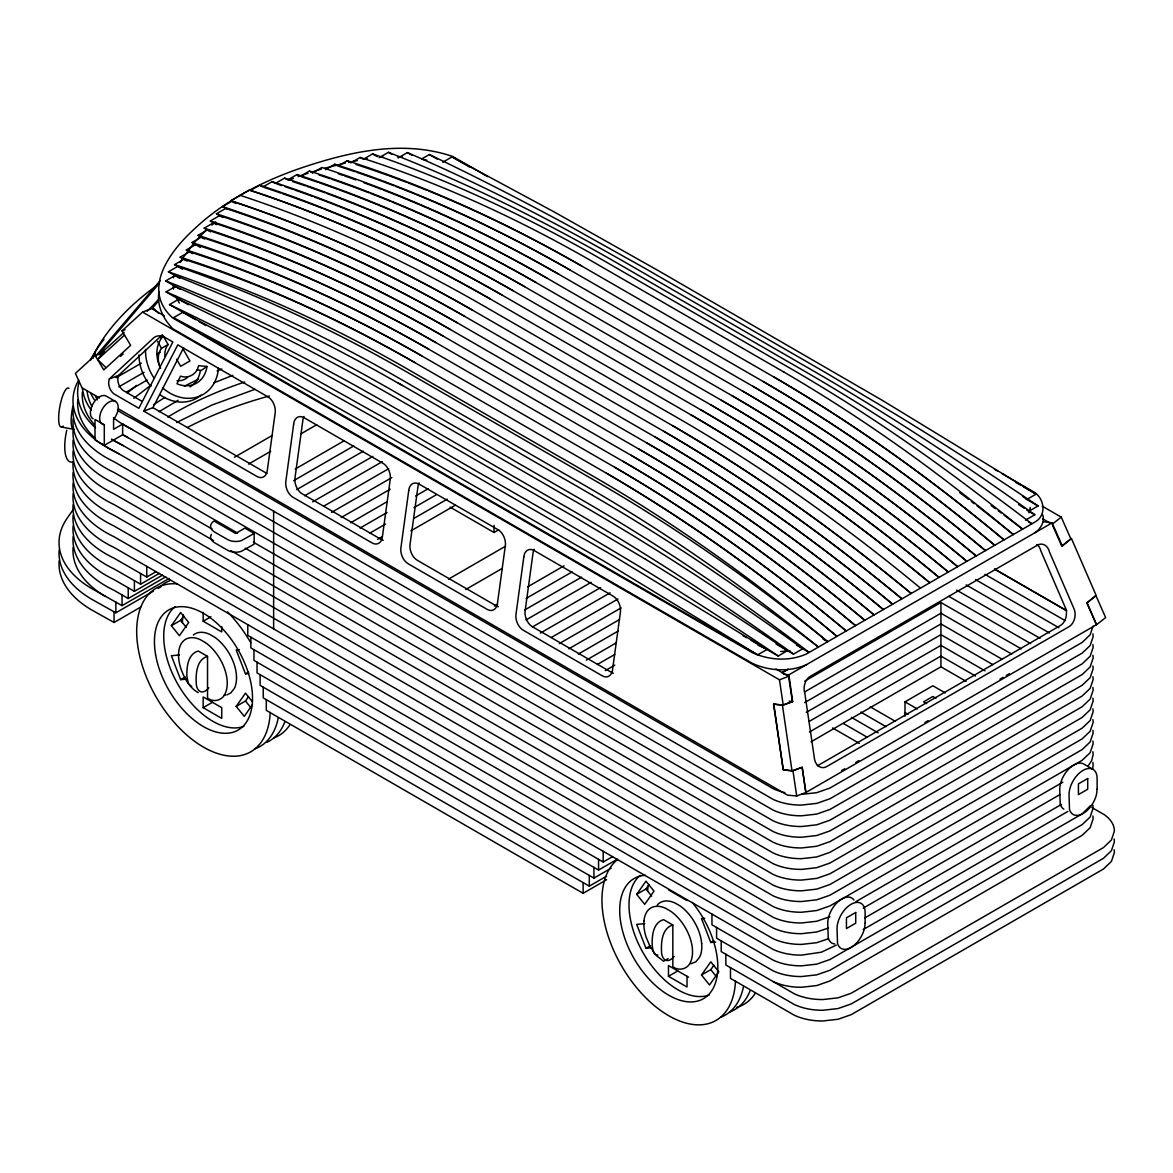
<?xml version="1.0" encoding="UTF-8"?>
<svg xmlns="http://www.w3.org/2000/svg" width="1173" height="1173" viewBox="0 0 1173 1173"><rect width="100%" height="100%" fill="white"/><g stroke="black" fill="none" stroke-linecap="round" stroke-linejoin="round"><path stroke-width="1.5" d="M191.771 686.542L188.457 683.8L186.947 676.616A47.36 27.346 -60 0 1 186.947 670.619C187.401 662.833 189.615 653.493 198.252 651.015L207.533 656.367L207.533 697.979C213.09 702.744 222.24 700.574 225.055 693.83A35.645 20.586 60 0 0 227.239 683.17L227.122 680.223A34.398 19.853 60 0 0 205.334 642.555M273.632 510.988L273.632 628.875M657.804 955.027C652.95 955.584 652.687 948.634 652.247 945.247A47.36 27.346 -60 0 1 652.247 939.25C652.701 931.479 654.915 922.125 663.551 919.647L672.833 925.013L672.833 966.625C678.39 971.376 687.539 969.221 690.354 962.476A35.645 20.586 60 0 0 692.539 951.802L692.422 948.854A34.398 19.853 60 0 0 670.677 911.216L665.707 908.327A34.398 19.853 60 0 0 643.977 920.893M206.873 366.445L198.589 365.697L197.665 368.791A19.868 16.217 60 0 1 183.618 376.9L180.466 376.166L176.991 383.703L177.783 384.128A29.046 23.724 60 0 0 206.829 367.354L206.873 366.445L200.275 371.137A29.046 23.724 60 0 1 189.997 386.899M1030.085 509.742L1030.187 507.44M643.962 920.878L643.83 923.679A35.645 20.586 60 0 0 646.03 936.89L649.681 945.658L654.798 953.678M158.985 291.622C156.522 305.405 163.296 319.173 172.856 328.763L752.567 663.463C769.356 671.073 789.693 672.305 806.657 664.563M1093.089 626.089L1090.142 634.813L1082.166 642.423L829.912 788.065L816.731 792.669L801.628 794.356M1092.693 768.374L1093.089 765.412A43.944 25.381 0 0 0 1092.869 762.435M1030.099 509.361L1028.897 512.762M173.443 277.796L174.191 275.083M173.443 288.499L174.191 285.787M143.78 411.122L177.797 344.818L267.415 396.547A12.551 8.358 69.2 0 1 275.112 413.351L267.341 470.109A12.536 8.358 69.2 0 1 256.52 476.209L143.78 411.122L152.93 407.661L183.618 347.809M1090.523 805.602L1082.166 813.886L829.912 959.529L816.731 964.133L801.628 965.834A43.944 25.381 0 0 1 773.007 960.057L711.952 924.808L711.952 914.09M180.246 262.473L183.047 257.928M183.765 256.755L194.63 242.254L205.642 230.656M160.686 337.736L163.311 336.226L168.106 344.525L161.537 348.322L159.851 350.903A19.868 16.217 60 0 0 160.628 368.322M168.106 344.525L166.419 347.105A19.868 16.217 60 0 0 164.909 356.372M90.526 360.008L95.497 352.824M73.254 509.449L66.304 519.492A113.414 65.483 0 0 0 91.494 588.421L122.036 605.664L169.029 578.524M171.375 625.708L180.642 612.511L188.692 622.511L179.41 635.707L171.375 625.708L180.642 620.356L183.736 615.957M252.488 704.621L244.233 716.366L236.198 706.366L245.48 693.155L252.371 701.733M236.198 706.366L245.48 700.999L248.573 696.601M636.675 894.354L645.956 881.143L653.991 891.143L644.71 904.354L636.675 894.354L645.942 888.987L649.036 884.589M701.498 974.998L710.779 961.801L718.814 971.801L709.533 984.997L701.498 974.998L710.779 969.646L713.873 965.247M1088.016 766.116L1091.711 760.573L1093.089 754.694A43.944 25.381 0 0 0 1092.869 751.717M95.424 356.548L160.305 280.523M159.499 283.118L100.423 352.443A12.536 0.748 -45.9 0 0 98.62 354.671M158.751 300.728L152.842 307.663L158.722 313.367M105.863 367.53L97.638 359.554L104.265 351.9L95.101 355.375L75.409 373.395L82.051 387.852L99.485 397.926M109.382 378.908L152.549 338.894A19.736 13.152 69.2 0 1 164.044 336.871L172.871 341.973L138.869 408.292L113.884 393.835A10.308 6.877 69.2 0 1 109.382 378.908L118.517 375.448L161.683 335.419A19.736 13.152 69.2 0 1 162.431 334.672M95.101 355.375L103.767 369.92L130.643 345.346L122.021 330.874L142.549 312.091L151.698 308.616L164.367 315.933M101.626 354.319L104.25 351.915L101.699 354.231M124.103 332.296L101.714 352.692A12.536 0.748 -45.9 0 1 100.79 353.542M97.638 359.554L124.558 335.053M120.496 356.431L123.194 353.967M211.917 225.143L215.671 221.844M127.27 393.087L136.42 385.389M133.81 398.307L151.053 385.067M163.311 336.226L162.695 336.724A29.046 23.724 60 0 0 160.1 367.12M1052.108 524.272L1061.257 517.146L1070.89 538.964L1061.756 546.09L1052.797 525.827M1034.322 533.114C1040.275 529.39 1044.879 522.249 1042.87 515.064M153.634 404.641L164.85 397.412M159.088 411.708L178.149 400.257M167.739 417.06C191.859 402.31 217.958 390.873 244.776 382.031M235.612 203.428L230.861 200.686L249.424 189.967A1639.443 946.538 60 0 1 489.991 298.822L691.337 415.066A1622.67 936.846 60 0 1 929.764 582.761A1627.332 939.544 60 0 0 690.985 414.861M227.327 209.366L222.577 206.624L231.858 201.257A1634.737 943.825 60 0 1 472.074 309.907M700.618 409.714A1622.67 936.846 60 0 1 939.045 577.409A1607.978 928.371 60 0 0 701.733 410.345L499.918 293.837A1634.737 943.825 60 0 0 259.702 185.187L250.421 190.539A1634.737 943.825 60 0 1 490.637 299.203M710.999 404.993A1607.978 928.371 60 0 1 948.327 572.043A1593.345 919.925 60 0 0 712.114 405.623L511.237 289.658A1619.942 935.277 60 0 0 272.136 181.654L262.855 187.006L259.702 185.187M216.653 224.629L210.319 220.979L219.6 215.612A1605.207 926.773 60 0 1 457.587 322.986M721.395 400.272A1593.345 919.925 60 0 1 957.608 566.691A1578.799 911.524 60 0 0 722.495 400.902L522.557 285.479A1605.207 926.773 60 0 0 284.57 178.105L275.288 183.472L272.136 181.654M210.524 231.814L204.19 228.149L213.471 222.797A1590.544 918.298 60 0 1 450.344 329.51M204.395 238.984L198.061 235.333L207.342 229.967A1575.94 909.881 60 0 1 443.101 336.05M742.172 390.829A1564.313 903.166 60 0 1 976.171 555.973A1549.9 894.838 60 0 0 743.271 391.459L545.196 277.107A1575.94 909.881 60 0 0 309.437 171.038L300.141 176.39L296.989 174.572L287.722 179.924L284.57 178.105M200.334 247.371L191.932 242.503L201.213 237.151A1561.41 901.48 60 0 1 435.857 342.575M312.575 172.856L321.857 167.49A1561.41 901.48 60 0 1 556.515 272.928L753.843 386.855A1533.287 885.248 60 0 1 985.452 550.621A1549.9 894.838 60 0 0 752.553 386.108M192.651 253.647L186.302 249.981L195.583 244.614A1544.665 891.817 60 0 1 428.937 349.305M325.507 169.601L334.789 164.249A1544.665 891.817 60 0 1 568.157 268.925L764.224 382.134A1519.006 877.008 60 0 1 994.733 545.269A1533.287 885.248 60 0 0 763.124 381.489M186.991 261.095L180.173 257.151L189.454 251.799A1530.296 883.518 60 0 1 421.694 355.83M579.477 264.746A1530.296 883.518 60 0 0 347.223 160.716L337.941 166.067L334.789 164.249M182.475 269.204L174.542 264.614L183.824 259.262A1513.727 873.958 60 0 1 414.773 362.545M350.874 162.812L360.155 157.461A1513.727 873.958 60 0 1 591.119 260.743L784.063 372.164M179.704 278.309L168.413 271.799L177.695 266.447A1675.85 967.549 60 0 1 407.53 372.413L599.55 483.261A1663.402 960.364 60 0 1 827.683 641.69L822.918 638.962M1004.015 515.094A2024.114 1168.631 60 0 1 1022.577 529.14A1663.402 960.364 60 0 0 794.458 370.756L602.438 259.863A1675.85 967.549 60 0 0 372.589 153.898L363.307 159.279L360.155 157.461M180.129 289.276L165.672 280.933L174.938 275.567M379.128 157.695L388.41 152.329A2039.407 1177.457 60 0 1 615.942 262.356L806.027 372.046A2024.114 1168.631 60 0 1 1031.859 523.788L1028.692 522M398.116 157.944L407.398 152.578A2572.11 1485.018 60 0 1 629.256 264.687L814.605 371.636A2552.653 1473.787 60 0 1 1034.806 514.771L1025.525 520.167M195.554 319.613L169.499 304.569L178.78 299.218M421.62 159L429.362 154.543A3585.92 2070.345 60 0 1 572.365 227.694L644.593 268.118L824.428 371.929L896.113 414.612A3558.383 2054.436 60 0 1 1038.061 505.959L1028.78 511.325M173.575 317.634L182.856 312.282L285.538 367.604L389.392 426.18L613.567 555.987L766.951 649.519L757.67 654.871L173.575 317.634L276.256 372.955L380.111 431.547L604.286 561.339L757.67 654.871M442.72 162.255L452.001 156.889L554.682 212.21L658.537 270.787L882.712 400.594L1036.096 494.126L1026.815 499.478M116.083 377.735L141.332 363.161M157.123 354.041L160.29 352.223M118.81 386.87L144.074 372.296M126.611 391.929L147.197 380.037M122.857 423.952L113.576 429.303L113.576 419.421A13.123 7.581 -60 0 0 116.039 401.826A13.123 7.581 -60 0 0 101.831 410.037A13.123 7.581 -60 0 0 104.294 424.773L104.294 445.373L122.857 434.67M234.439 457.265L272.459 435.315M248.544 464.097L270.714 451.297M300.831 433.907L316.666 424.758M295.171 469.068L344.29 440.711M293.602 480.71L353.806 445.945M296.769 489.596L363.307 451.18M73.122 504.463A113.414 65.483 0 0 0 114.06 558.187L146.742 577.057L156.141 571.632M73.122 515.182A113.414 65.483 0 0 0 114.06 568.905L140.569 584.213L159.367 573.362M73.122 525.9A113.414 65.483 0 0 0 114.06 579.609L134.396 591.353L162.592 575.078M304.687 495.739L372.823 456.4M73.122 536.618A113.414 65.483 0 0 0 114.06 590.327L128.224 598.509L165.804 576.808M59.178 549.99A113.414 65.483 0 0 0 91.494 599.139L115.863 612.805L153.458 591.104M158.15 588.391L161.287 586.588M254.174 533.466L241.227 540.68A11.422 6.598 0 0 1 227.635 539.565L214.703 532.102A14.061 8.123 0 0 1 214.058 521.017L235.626 533.466L244.893 528.114L254.174 533.466L254.174 544.184L241.227 551.398A11.422 6.598 0 0 1 227.635 550.284L214.703 542.82A14.061 8.123 0 0 1 211.404 534.36M312.619 501.883L382.325 461.634M59.178 560.709A113.414 65.483 0 0 0 91.494 609.857L114.06 622.482L140.672 607.115M323.719 506.193L388.659 468.687M331.636 512.337L391.841 477.572M341.138 517.572L390.213 489.185M350.639 522.791L387.046 501.721M360.096 528.041L387.075 512.469M415.565 496.018L428.277 488.686M203.164 612.277L203.164 621.221L210.891 616.749M369.612 533.275L385.492 524.096M413.981 507.645L436.195 494.83M377.53 539.404L382.325 536.648M413.981 518.363L447.294 499.141M410.814 530.914L455.183 505.299M207.533 656.367C198.897 658.845 196.683 668.199 196.228 675.971A47.36 27.346 -60 0 0 196.228 681.968C195.818 690.003 201.58 696.513 208.838 687.759M179.41 655.003L171.375 655.722L180.642 679.651L185.29 676.968M239.409 649.651L236.198 649.945L245.48 673.859L248.573 672.07M450.08 507.117L494.024 532.498L498.701 529.8M203.164 707.656L221.726 718.375L221.726 707.656L203.164 696.938L203.164 707.656L212.445 702.29M448.555 579.11L505.607 546.163M465.74 589.491L502.176 568.465M494.39 606.045L497.572 604.212M527.674 586.837L564.11 565.797M526.091 598.465L572.028 571.94M524.507 610.092L581.544 577.175M526.091 619.901L591.148 582.336M532.425 626.954L600.649 587.57M540.342 633.097L610.063 592.849M551.442 637.408L617.98 598.992M559.36 643.552L621.147 607.878M568.861 648.786L619.564 619.52M578.377 654.021L617.98 631.147M586.295 660.164L616.397 642.775M597.394 664.475L614.813 654.402M605.312 670.619L614.813 665.12M751.087 640.355L778.198 656L787.479 650.648A3558.383 2054.436 60 0 0 645.531 559.301M776.071 644.065L793.505 654.123L802.772 648.757M781.805 672.759L788.139 669.094M782.508 672.54L787.244 669.798M783.681 674.138L788.872 674.827L1052.108 522.85L1062.298 545.958L1071.404 538.422L1096.11 595.298L1087.019 602.834L1096.506 624.681L805.866 792.479L796.702 796.012L787.479 795.133L118.502 408.908M804.678 681.161L940.937 602.511L1021.17 648.83M804.678 691.894L940.937 613.23L1011.727 654.094M804.678 702.612L940.937 623.933L1002.299 659.358M806.262 712.407L940.937 634.652L992.857 664.636M809.429 721.292L940.937 645.37L984.983 670.809M809.429 732.011L940.937 656.088L975.555 676.073M811.012 741.82L940.937 666.807L966.112 681.337M253.954 649.666L253.954 660.384L603.201 862.023L612.599 856.598M257.034 662.173L257.034 672.891L598.567 870.058L617.365 859.208M260.127 674.666L260.127 685.384L593.934 878.108L611.162 868.167M904.999 716.131L904.999 701.85L932.843 685.765L945.218 692.906M263.221 687.173L263.221 697.876L589.301 886.143L606.529 876.202M266.3 699.665L266.3 710.383L583.128 893.298L606.617 879.735M841.642 770.573L844.78 768.755M855.791 762.406L858.944 760.588M924.969 722.451L928.122 720.647M999.983 679.152L1003.135 677.334M1006.273 675.516L1009.425 673.698M672.833 925.013C664.197 927.491 661.983 936.831 661.528 944.617A47.36 27.346 -60 0 0 661.528 950.614C661.117 958.649 666.88 965.159 674.138 956.406M644.71 923.65L636.675 924.368L645.956 948.283L650.59 945.614M668.185 958.59L663.551 961.259L656.264 955.482M704.709 918.283L701.498 918.576L710.779 942.491L713.873 940.717M688.566 977.182L668.463 965.57L668.463 976.288L677.745 970.936M855.909 901.641L1062.841 782.186M863.225 908.137L1059.967 794.561M864.809 917.946L1061.55 804.355M836.246 945.145L821.437 952.183L801.628 955.115A43.944 25.381 0 0 1 773.007 949.338L250.861 647.892L250.861 637.174M863.225 929.573L1067.899 811.408M184.352 386.225L198.545 379.084M176.595 422.529L211.946 405.052L254.834 389.363M187.46 427.427C213.442 413.937 241.066 403.659 269.321 396.005M829.912 916.656L816.731 921.26L801.628 922.96A43.944 25.381 0 0 1 773.007 917.198L114.06 536.75A113.414 65.483 0 0 1 73.122 483.027M828.549 927.99L816.731 931.978L801.628 933.679A43.944 25.381 0 0 1 773.007 927.916L114.06 547.468A113.414 65.483 0 0 1 73.122 493.745M828.549 938.708L816.731 942.696L801.628 944.397A43.944 25.381 0 0 1 773.007 938.62L247.782 635.385L247.782 624.666M217.093 370.859L221.829 368.982M213.926 382.823L232.884 375.316M288.617 180.246L293.382 178.428M298.147 176.624L308.03 173.296M122.021 330.874L125.071 329.716M142.549 312.091L779.473 679.812L788.623 676.337L792.361 701.571L783.212 705.046L773.52 704.123L783.256 769.855L792.01 770.866L802.2 767.274L805.866 792.479L802.112 767.303L792.963 770.778L783.256 769.855L773.799 704.093L782.45 705.237L792.655 701.645L788.872 674.827M226.976 694.856L230.685 693.023L234.336 688.478A35.645 20.586 60 0 0 236.521 677.803M311.373 172.24L321.431 169.059M324.936 168.15L345.507 162.988M348.557 162.373L357.31 160.569M690.868 963.781L695.985 961.669L699.636 957.109A35.645 20.586 60 0 0 701.821 946.45L701.703 943.503M789.957 650.707L784.048 651.411M364.304 159.132L367.398 158.648M379.832 157.109L382.97 156.815M180.642 679.651L187.079 679.079M245.48 673.859L248.691 673.566M645.956 948.283L652.379 947.711M710.779 942.491L715.603 942.066M224.087 695.252L225.568 695.149M780.734 651.455L784.737 651.396M397.5 156.683L402.398 156.83M196.991 369.935L200.304 370.243M1043.457 521.692L1052.108 522.85M789.18 701.19L792.655 701.645M61.67 427.075L74.163 429.377M421.987 159.176L426.781 160.188M767.186 649.329L758.022 645.179M127.974 437.617L122.637 434.787L122.637 424.069L773.007 799.312A43.944 25.381 0 0 0 801.628 805.074L816.731 803.373L829.912 798.784L1082.166 653.126L1090.142 645.531L1093.089 636.807A43.944 25.381 0 0 0 1092.869 633.831M487.557 176.595L452.705 156.478C401.621 139.074 346.871 152.299 297.59 169.205A310.229 179.117 0 0 0 194.894 228.5C170.759 250.274 140.496 289.306 172.856 318.059L752.567 652.745C769.356 660.355 789.693 661.587 806.657 653.845L1034.322 522.396C1047.474 515.695 1044.615 497.22 1032.431 491.179L1002.329 473.804M994.411 469.229L997.578 471.062M452.001 156.889L469.449 166.977M1015.466 482.206L1020.231 484.962M1023.399 486.795L1036.096 494.126M1042.24 506.164L1061.257 517.146M429.362 154.543L437.28 159.117M1025.378 498.657L1038.061 505.974M1042.606 518.774L1050.524 523.349M407.398 152.578L412.148 155.32M1026.874 510.226L1034.806 514.8M388.41 152.329L391.577 154.162M579.477 264.746L774.781 377.515A1502.569 867.507 60 0 1 1004.015 539.903A1519.006 877.008 60 0 0 773.506 376.768M372.589 153.912L377.354 156.669M347.223 160.701L350.404 162.534M309.423 171.038L312.59 172.856M994.895 569.198L1066.228 610.385M994.425 569.096L1066.8 610.869M984.983 574.359L1065.231 620.678M975.54 579.623L1058.926 627.76M966.112 584.887L1049.498 633.024M956.669 590.151L1040.055 638.288M948.81 596.339L1030.612 643.566M222.782 217.46L216.448 213.794L225.729 208.442A1619.942 935.277 60 0 1 464.831 316.446M1093.001 769.371L1083.72 764.019A19.868 11.466 -60 0 0 1068.412 769.327A19.868 11.466 -60 0 0 1059.747 789.326L1060.216 803.96A19.868 11.481 -60 0 0 1063.852 809.135M398.248 382.999L592.57 495.285M935.937 698.272L932.843 696.483L923.562 701.85L926.655 703.624M1091.916 807.567L1104.365 814.736A43.944 25.381 0 0 1 1114.35 831.261L1111.403 839.985L1103.441 847.595L851.173 993.238L838.006 997.842L822.889 999.543A43.944 25.381 0 0 1 794.268 993.766L721.219 951.596L721.219 940.878M904.999 701.85L917.374 708.991M796.438 645.106L809.121 652.423M904.999 712.554L908.093 714.342M188.281 304.701L166.097 291.901L175.378 286.535A2572.11 1485.018 60 0 1 397.236 398.644L582.585 505.592A2552.653 1473.787 60 0 1 802.787 648.728M870.278 706.85L895.454 721.395M198.721 321.446L205.949 325.625M743.139 635.766L746.497 637.701M860.835 712.114L886.011 726.659M775.954 669.021L788.623 676.337M851.393 717.377L878.137 732.832M843.519 723.55L867.155 737.201M832.581 727.949L859.296 743.374M141.992 401.342L123.033 390.36A10.308 6.877 69.2 0 1 118.517 375.448M152.93 407.661L265.67 472.748A12.536 8.358 69.2 0 0 266.901 473.423M115.497 401.445L106.215 396.093A13.123 7.581 -60 0 0 93.092 403.673A13.123 7.581 -60 0 0 93.092 418.82M123.341 434.934L773.007 810.03A43.944 25.381 0 0 0 801.628 815.792L816.731 814.091L829.912 809.487L1082.166 663.845L1090.142 656.25L1093.089 647.525A43.944 25.381 0 0 0 1092.869 644.549M104.294 424.773L95.013 419.421L95.013 440.022L104.294 445.373M237.606 533.07L114.06 461.737A113.414 65.483 0 0 1 73.122 408.013M253.441 542.205L773.007 842.17A43.944 25.381 0 0 0 801.628 847.947L816.731 846.246L829.912 841.642L1082.166 696L1090.142 688.39L1093.089 679.666A43.944 25.381 0 0 0 1092.869 676.704M212.269 529.155L114.06 472.455A113.414 65.483 0 0 1 73.122 418.732M245.186 548.158L773.007 852.888A43.944 25.381 0 0 0 801.628 858.665L816.731 856.964L829.912 852.36L1082.166 706.718L1090.142 699.108L1093.089 690.384A43.944 25.381 0 0 0 1092.869 687.422M213.589 540.636L114.06 483.159A113.414 65.483 0 0 1 73.122 429.45M230.964 550.665L773.007 863.607A43.944 25.381 0 0 0 801.628 869.384L816.731 867.683L829.912 863.079L1082.166 717.436L1090.142 709.826L1093.089 701.102A43.944 25.381 0 0 0 1092.869 698.126M203.164 621.221L221.726 631.924L221.726 626.573M668.463 889.852L687.026 900.571M668.463 976.288L687.026 987.006L687.026 976.288M645.531 559.272L573.846 516.604L394.011 412.779L321.783 372.34A3585.92 2070.345 60 0 0 178.765 299.203M205.378 642.555L200.392 639.681A34.398 19.853 60 0 0 178.677 652.247L178.531 655.047A35.645 20.586 60 0 0 180.73 668.243C184.102 677.657 189.088 687.686 198.252 692.627M1022.489 496.164L1024.601 497.777M645.942 888.987L651.689 896.128M710.779 969.646L716.527 976.786M180.642 620.356L186.39 627.496M245.48 700.999L251.213 708.14M179.278 303.089L175.627 296.095M183.399 349.583L189.953 360.961L180.686 366.313L176.58 359.217M157.549 341.387L161.537 348.322M779.473 679.812L783.212 705.046M792.963 770.778L796.702 796.012M782.45 705.237L792.01 770.866M173.076 284.775L173.457 289.013M236.535 677.818L236.403 674.871A34.398 19.853 60 0 0 214.659 637.218L209.674 634.329A34.398 19.853 60 0 0 193.384 635.004M940.937 602.511L940.937 666.807M730.486 967.652L730.486 978.37L794.268 1015.202A43.944 25.381 0 0 0 822.889 1020.965L838.006 1019.278L851.173 1014.674L1103.441 869.032L1111.403 861.422L1114.35 852.698A43.944 25.381 0 0 0 1114.13 849.721M725.852 954.265L725.852 964.983L794.268 1004.484A43.944 25.381 0 0 0 822.889 1010.261L838.006 1008.56L851.173 1003.956L1103.441 858.313L1111.403 850.704L1114.35 841.979A43.944 25.381 0 0 0 1114.13 839.003M716.586 927.476L716.586 938.195L773.007 970.775A43.944 25.381 0 0 0 801.628 976.537L816.731 974.851L829.912 970.247L1082.166 824.604L1090.142 816.995L1093.089 808.27A43.944 25.381 0 0 0 1092.869 805.294M603.201 851.305L603.201 862.023M598.567 859.354L598.567 870.058M593.934 867.39L593.934 878.108M589.301 875.439L589.301 886.143M583.128 882.58L583.128 893.298M494.024 525.343L494.024 532.498M158.267 353.381L158.267 360.522M146.742 566.339L146.742 577.057M140.569 573.494L140.569 584.213M134.396 580.635L134.396 591.353M128.224 587.79L128.224 598.509M122.036 594.946L122.036 605.664M115.863 602.101L115.863 612.805M114.06 611.763L114.06 622.482M158.047 299.789A12.551 0.748 -45.9 0 1 147.182 311.226M99.998 354.246A12.536 0.748 -45.9 0 1 99.324 354.803M613.376 673.185A12.536 8.358 69.2 0 1 610.898 672.056L532.909 627.027A12.507 8.343 69.2 0 1 525.211 610.239L532.967 553.465A12.551 8.372 69.2 0 1 534.17 549.345M419.098 482.909A12.551 8.372 69.2 0 0 417.896 487.03L410.125 543.803A12.507 8.343 69.2 0 0 417.823 560.591L495.812 605.62A12.536 8.358 69.2 0 0 498.29 606.749M304.027 416.474A12.551 8.372 69.2 0 0 302.825 420.594L295.053 477.352A12.507 8.343 69.2 0 0 302.751 494.156L380.741 539.184A12.536 8.358 69.2 0 0 383.219 540.313M1036.991 544.521A12.507 9.34 -82.4 0 1 1040.832 550.885L1065.758 608.596A12.551 9.369 -82.4 0 1 1059.82 625.854L818.563 765.148A12.551 9.369 -82.4 0 1 817.317 765.822M920.482 588.128A1627.332 939.544 60 0 0 681.704 420.227L480.71 304.188A1639.443 946.538 60 0 0 240.142 195.334M672.422 425.579A1627.332 939.544 60 0 1 911.201 593.479A1622.67 936.846 60 0 0 672.774 425.784L471.429 309.54A1639.443 946.538 60 0 0 230.861 200.686M647.144 443.13A1593.345 919.925 60 0 1 883.357 609.564A1578.799 911.524 60 0 0 648.258 443.775L448.306 328.337A1605.207 926.773 60 0 0 210.319 220.979M655.326 437.133A1607.978 928.371 60 0 1 892.638 604.198A1593.345 919.925 60 0 0 656.425 437.778L455.549 321.813A1619.942 935.277 60 0 0 216.448 213.794M959.734 492.631A1663.402 960.364 60 0 1 968.458 499.258M971.361 501.472A1663.402 960.364 60 0 1 974.264 503.701M977.065 505.856A1663.402 960.364 60 0 1 1013.296 534.521M784.063 372.149A1502.569 867.507 60 0 1 1013.296 534.551M991.112 505.504A2024.114 1168.631 60 0 1 995.408 508.686M998.282 510.812A2024.114 1168.631 60 0 1 1001.141 512.953M339.686 166.625A1530.296 883.518 60 0 1 355.302 171.786M357.047 172.387A1530.296 883.518 60 0 1 376.21 179.132M377.809 179.704A1530.296 883.518 60 0 1 393.835 185.701M395.433 186.302A1530.296 883.518 60 0 1 414.714 193.926M416.327 194.571A1530.296 883.518 60 0 1 570.195 270.098M356.049 164.484A1513.727 873.958 60 0 1 387.339 175.188M388.937 175.759A1513.727 873.958 60 0 1 406.459 182.27M408.043 182.871A1513.727 873.958 60 0 1 427.221 190.422M428.819 191.082A1513.727 873.958 60 0 1 581.837 266.095M663.493 431.151A1622.67 936.846 60 0 1 901.92 598.846A1607.978 928.371 60 0 0 664.607 431.781L462.792 315.273A1634.737 943.825 60 0 0 222.577 206.624M778.198 655.986A3558.383 2054.436 60 0 0 636.25 564.653L564.565 521.97L384.729 418.145L312.502 377.706A3585.92 2070.345 60 0 0 169.499 304.555M606.456 473.218A1519.006 877.008 60 0 1 836.95 636.353A1502.569 867.507 60 0 0 607.731 473.951L412.412 361.196A1530.296 883.518 60 0 0 180.173 257.166M614.623 467.221A1533.287 885.248 60 0 1 846.232 631.001A1519.006 877.008 60 0 0 615.737 467.851L419.655 354.671A1544.665 891.817 60 0 0 186.302 249.981M622.628 461.121A1549.9 894.838 60 0 1 855.513 625.634A1533.287 885.248 60 0 0 623.904 461.854L426.576 347.941A1561.41 901.48 60 0 0 191.932 242.518M630.795 455.124A1564.313 903.166 60 0 1 864.794 620.282A1549.9 894.838 60 0 0 631.91 455.769L433.819 341.416A1575.94 909.881 60 0 0 198.061 235.333M638.977 449.127A1578.799 911.524 60 0 1 874.076 614.916A1564.313 903.166 60 0 0 640.077 449.772L441.063 334.877A1590.544 918.298 60 0 0 204.19 228.163M809.121 652.393A2024.114 1168.631 60 0 0 583.289 500.695L393.19 390.902A2039.407 1177.457 60 0 0 165.657 280.89M592.57 495.343A2024.114 1168.631 60 0 1 818.402 647.027A1663.402 960.364 60 0 0 590.268 488.628L398.248 377.75A1675.85 967.549 60 0 0 168.413 271.784M174.938 275.523A2039.407 1177.457 60 0 1 402.471 385.594M793.505 654.079A2552.653 1473.787 60 0 0 573.304 511.003L387.955 403.937A2572.11 1485.018 60 0 0 166.097 291.842M338.293 173.809A1544.665 891.817 60 0 1 343.103 175.422M344.701 175.979A1544.665 891.817 60 0 1 355.932 179.88M363.967 182.768A1544.665 891.817 60 0 1 381.665 189.381M383.278 190.011A1544.665 891.817 60 0 1 558.876 274.277M827.669 641.719A1502.569 867.507 60 0 0 598.45 479.302L405.491 367.926A1513.727 873.958 60 0 0 174.542 264.629M731.776 395.55A1578.799 911.524 60 0 1 966.889 561.339A1564.313 903.166 60 0 0 732.89 396.181L533.876 281.3A1590.544 918.298 60 0 0 297.004 174.572M301.769 176.918A1575.94 909.881 60 0 1 317.912 182.314M319.54 182.871A1575.94 909.881 60 0 1 337.369 189.19M338.997 189.791A1575.94 909.881 60 0 1 535.914 282.458M292.576 181.522A1590.544 918.298 60 0 1 305.567 185.906M307.194 186.463A1590.544 918.298 60 0 1 325.112 192.827M326.739 193.428A1590.544 918.298 60 0 1 364.378 208.002M366.02 208.677A1590.544 918.298 60 0 1 384.084 216.228M385.726 216.946A1590.544 918.298 60 0 1 524.595 286.652M319.012 174.953A1561.41 901.48 60 0 1 330.273 178.736M331.886 179.278A1561.41 901.48 60 0 1 369.04 192.812M370.668 193.442A1561.41 901.48 60 0 1 390.14 201.169M391.767 201.829A1561.41 901.48 60 0 1 547.234 278.28M1018.531 504.405A3558.383 2054.436 60 0 1 1024.396 508.349M264.482 187.548A1619.942 935.277 60 0 1 280.875 193.076M282.517 193.648A1619.942 935.277 60 0 1 322.032 208.222M323.689 208.882A1619.942 935.277 60 0 1 341.886 216.169M343.542 216.858A1619.942 935.277 60 0 1 501.956 295.01M276.916 184A1605.207 926.773 60 0 1 281.799 185.613M285.054 186.712A1605.207 926.773 60 0 1 293.221 189.483M294.848 190.055A1605.207 926.773 60 0 1 312.854 196.478M314.496 197.079A1605.207 926.773 60 0 1 513.275 290.831M187.695 377.266A19.868 16.217 60 0 1 177.05 380.682M200.964 395.11A42.169 34.428 60 0 1 160.202 394.905M150.936 386.46A42.169 34.428 60 0 1 138.957 354.906M218.427 368.249A42.169 34.428 60 0 1 162.563 387.823M154.162 378.278A42.169 34.428 60 0 1 145.555 349.378M72.917 429.069A19.868 4.927 -79.6 0 1 72.917 406.137M63.122 426.063A19.868 4.927 -79.6 0 1 59.456 408.922A19.868 4.927 -79.6 0 1 68.943 388.38M853.959 900.028A19.868 11.466 -60 0 0 838.152 901.597A19.868 11.466 -60 0 0 827.742 923.268L828.226 937.916A19.868 11.481 -60 0 0 834.765 943.986M72.227 462.118A34.56 12.185 -74.5 0 1 66.758 430.154M284.79 722.011A94.485 54.545 60 0 1 266.975 742.304M278.236 717.949A94.514 54.574 60 0 1 255.289 748.711M161.2 585.767A94.514 54.574 60 0 1 170.261 580.532M270.215 712.466A94.485 54.545 60 0 1 210.099 750.559A94.485 54.545 60 0 1 138.751 651.645A94.485 54.545 60 0 1 177.49 583.905M227.474 611.822A94.485 54.545 60 0 1 250.729 642.701M243.969 726.336A69.354 40.043 60 0 1 178.091 684.651A69.354 40.043 60 0 1 174.924 606.749M290.054 724.591A94.485 54.545 60 0 1 273.822 737.964M182.343 622.702A69.354 40.043 60 0 1 183.296 614.755M750.104 990.657A94.5 54.559 60 0 1 729.855 1011.976M743.491 986.566A94.485 54.559 60 0 1 720.559 1017.314M657.276 905.013A34.398 19.853 60 0 1 674.988 902.99L679.959 905.835A34.398 19.853 60 0 1 701.645 943.473M735.486 981.083A94.485 54.545 60 0 1 644.578 996.551A94.485 54.545 60 0 1 617.218 859.765M692.129 902.301A69.354 40.043 60 0 1 706.615 996.478A69.354 40.043 60 0 1 630.913 952.769A69.354 40.043 60 0 1 645.399 875.322M709.24 994.968A69.354 40.043 60 0 1 643.376 953.268A69.354 40.043 60 0 1 640.194 875.381M755.339 993.208A94.485 54.545 60 0 1 736.585 1007.416M647.628 891.333A69.354 40.043 60 0 1 648.141 885.908M91.993 406.591A113.414 65.483 0 0 1 87.066 390.668M94.28 399.714A113.414 65.483 0 0 1 90.702 393.278M90.629 359.847A113.414 65.483 0 0 1 94.177 353.41A357.956 206.668 0 0 1 103.957 339.261M73.122 472.308A113.414 65.483 0 0 0 114.06 526.032L773.007 906.48A43.944 25.381 0 0 0 801.628 912.242L816.731 910.541L829.912 905.937L1082.166 760.295L1090.142 752.699L1093.089 743.975A43.944 25.381 0 0 0 1092.869 740.999M73.122 450.887A113.414 65.483 0 0 0 114.06 504.595L773.007 885.043A43.944 25.381 0 0 0 801.628 890.806L816.745 889.119L829.912 884.515L1082.166 738.873L1090.142 731.263L1093.089 722.539A43.944 25.381 0 0 0 1092.869 719.562M1092.869 730.28A43.944 25.381 0 0 1 1093.089 733.257L1090.142 741.981L1082.166 749.576L829.912 895.234L816.745 899.823L801.628 901.524A43.944 25.381 0 0 1 773.007 895.761L114.06 515.314A113.414 65.483 0 0 1 73.122 461.59M105.438 596.471A113.414 65.483 0 0 1 73.122 547.336M773.007 981.493A43.944 25.381 0 0 0 801.628 987.255L816.731 985.569L829.912 980.965L1082.166 835.323L1090.142 827.713L1093.089 818.989A43.944 25.381 0 0 0 1092.869 816.012M1092.869 708.844A43.944 25.381 0 0 1 1093.089 711.82L1090.142 720.545L1082.166 728.154L829.912 873.797L816.731 878.401L801.628 880.087A43.944 25.381 0 0 1 773.007 874.325L114.06 493.877A113.414 65.483 0 0 1 73.122 440.168M117.476 410.11A113.414 65.483 0 0 0 132.608 418.864L773.007 788.593A43.944 25.381 0 0 0 784.825 792.596M92.872 358.425A113.414 65.483 0 0 1 98.811 345.361A357.956 206.668 0 0 1 159.161 283.837M132.608 429.582A113.414 65.483 0 0 1 113.4 417.793M97.359 399.846A113.414 65.483 0 0 1 95.336 395.961M78.694 380.067A113.414 65.483 0 0 0 114.06 451.019L773.007 831.466A43.944 25.381 0 0 0 801.628 837.229L816.731 835.528L829.912 830.924L1082.166 685.281L1090.142 677.686L1093.089 668.962A43.944 25.381 0 0 0 1092.869 665.985M91.391 410.257A113.414 65.483 0 0 1 82.418 387.984M1092.869 655.267A43.944 25.381 0 0 1 1093.089 658.244L1090.142 666.968L1082.166 674.563L829.912 820.206L816.731 824.81L801.628 826.51A43.944 25.381 0 0 1 773.007 820.748L118.693 442.983A113.414 65.483 0 0 1 111.45 439.201M123.341 445.652A113.414 65.483 0 0 1 112.036 439.45M94.353 424.655A113.414 65.483 0 0 1 82.403 391.943M95.512 427.837A113.414 65.483 0 0 1 78.958 382.53M118.693 453.687A113.414 65.483 0 0 1 102.315 444.054M95.512 438.555A113.414 65.483 0 0 1 77.77 399.978M865.117 923.195L864.648 927.594A19.868 11.481 -60 0 1 851.07 947.461A19.868 11.481 -60 0 1 837.507 943.268L837.023 928.62A19.868 11.466 -60 0 1 851.07 904.295A19.868 11.466 -60 0 1 865.117 912.403L865.117 923.195M1097.122 789.253L1096.652 793.652A19.868 11.481 -60 0 1 1083.075 813.519A19.868 11.481 -60 0 1 1069.497 809.326L1069.028 794.678A19.868 11.466 -60 0 1 1083.075 770.353A19.868 11.466 -60 0 1 1097.122 778.461L1097.122 789.253M293.675 424.069L285.904 480.827A12.507 8.343 69.2 0 0 293.602 497.631L371.592 542.644A12.536 8.358 69.2 0 0 382.427 536.545L390.184 479.786A12.551 8.358 69.2 0 0 382.486 462.998L304.496 417.969A12.551 8.372 69.2 0 0 293.675 424.069M408.747 490.505L400.99 547.263A12.507 8.343 69.2 0 0 408.688 564.066L486.663 609.095A12.536 8.358 69.2 0 0 497.499 602.995L505.27 546.222A12.551 8.358 69.2 0 0 497.572 529.434L419.582 484.405A12.551 8.372 69.2 0 0 408.747 490.505M523.818 556.94L516.061 613.699A12.507 8.343 69.2 0 0 523.759 630.502L601.749 675.531A12.536 8.358 69.2 0 0 612.585 669.431L620.341 612.658A12.551 8.358 69.2 0 0 612.643 595.869L534.653 550.841A12.551 8.372 69.2 0 0 523.818 556.94M1096.007 595.796L1086.872 602.922L1096.506 624.725L1105.655 617.614L1096.007 595.796M1036.903 545.474L810.763 676.044A12.507 9.34 -82.4 0 0 804.825 693.302L814.619 759.737A12.551 9.369 -82.4 0 0 827.214 766.292L1068.486 626.998A12.551 9.369 -82.4 0 0 1074.424 609.755L1049.498 552.043A12.507 9.34 -82.4 0 0 1036.903 545.474M855.718 912.477L846.437 917.829L846.437 928.547L855.718 923.195L855.718 912.477M1087.708 778.535L1078.427 783.887L1078.427 794.605L1087.708 789.253L1087.708 778.535M155.554 654.329A69.354 40.043 60 0 0 236.462 730.94A69.354 40.043 60 0 0 218.442 624.681A69.354 40.043 60 0 0 155.554 654.329"/></g></svg>
